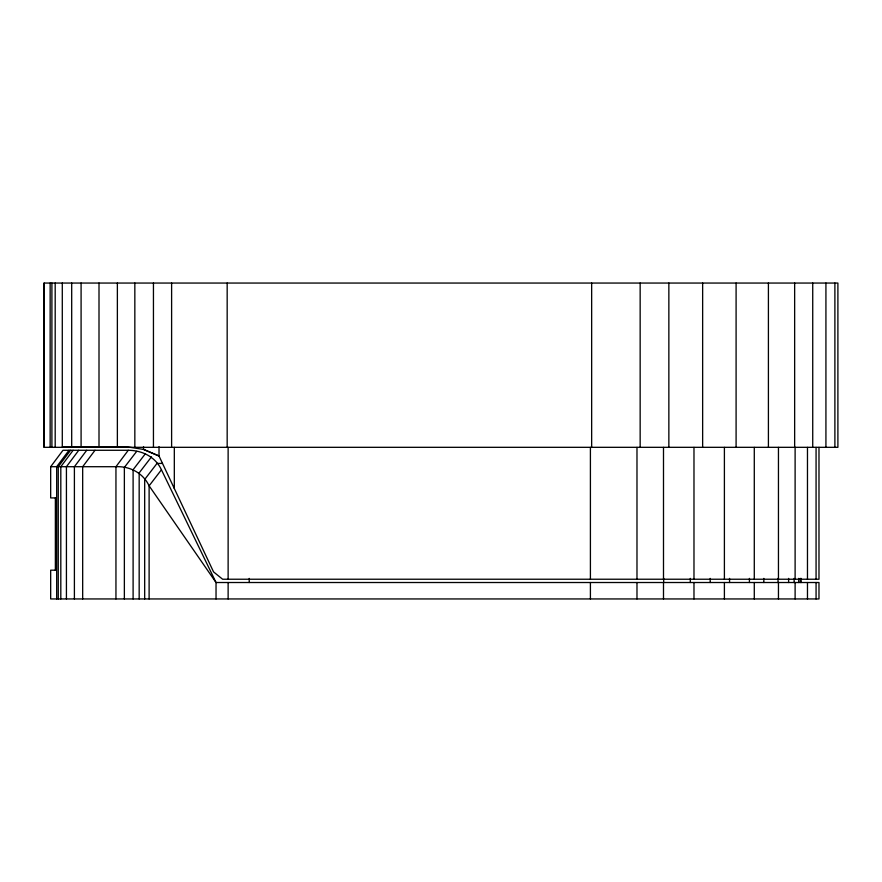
<?xml version="1.0" encoding="UTF-8"?>
<svg xmlns="http://www.w3.org/2000/svg" width="882" height="882" viewBox="0 0 882 882"><rect width="100%" height="100%" fill="white"/><g stroke="black" fill="none" stroke-linecap="round" stroke-linejoin="round"><path stroke-width="1.32" d="M44.1 447.317L44.1 283.056L837.9 283.056L837.9 447.317L44.1 447.317L44.1 283.056M56.117 497.922L50.671 497.922L50.671 466.71L62.986 450.283L128.265 450.283C142.234 450.371 155.342 456.788 161.439 469.786L216.035 582.517L216.035 598.944M68.994 450.283L56.68 466.71L56.68 598.944M70.571 450.283L58.256 466.71L58.256 598.944M73.129 450.283L60.814 466.71L60.814 598.944M78.741 450.283L66.426 466.71L66.426 598.944M86.723 450.283L74.397 466.71L74.397 598.944M95.002 450.283L82.676 466.71L82.676 598.944M128.265 450.283L115.95 466.71L115.95 598.944M136.677 451.375L124.362 467.416L124.362 598.944M145.431 453.668L133.105 469.709L133.105 598.944M151.484 456.854L139.169 472.895L139.169 598.944M161.439 469.786L149.113 485.828L149.113 598.944M62.986 447.02L128.265 447.02L143.568 449.423L159.014 455.994L213.554 571.9L222.617 579.231L818.981 579.231L818.981 447.383M162.442 463.425L157.007 463.425L144.681 479.466L144.681 598.944M50.671 466.71L115.95 466.71C129.985 466.06 143.016 472.995 149.113 485.828L216.035 582.517L818.981 582.517L818.981 598.944L50.671 598.944L50.671 570.191L56.15 570.191M834.89 283.056L834.89 447.317M825.927 283.056L825.927 447.317M816.071 447.383L816.071 579.231M816.071 582.517L816.071 598.944M812.73 283.056L812.73 447.317M807.471 447.383L807.471 579.231M807.471 582.517L807.471 598.944M801.154 578.405L801.154 582.517M800.338 578.405L800.338 582.517M798.695 578.405L798.695 582.517M795.112 447.383L795.112 579.231M795.112 582.517L795.112 598.944M794.649 283.056L794.649 447.317M794.142 578.405L794.142 582.517M788.618 578.405L788.618 582.517M778.453 447.383L778.453 579.231M778.453 582.517L778.453 598.944M778.045 578.405L778.045 582.517M768.409 283.056L768.409 447.317M763.834 578.405L763.834 582.517M754.286 447.383L754.286 579.231M754.286 582.517L754.286 598.944M749.424 578.405L749.424 582.517M736.095 283.056L736.095 447.317M729.557 578.405L729.557 582.517M724.398 447.383L724.398 579.231M724.398 582.517L724.398 598.944M710.197 578.405L710.197 582.517M702.645 283.056L702.645 447.317M693.98 447.383L693.98 579.231M693.98 582.517L693.98 598.944M690.297 578.405L690.297 582.517M668.854 283.056L668.854 447.317M663.683 578.405L663.683 582.517M663.496 447.383L663.496 579.231M663.496 582.517L663.496 598.944M640.156 283.056L640.156 447.317M636.98 447.383L636.98 579.231M636.98 582.517L636.98 598.944M591.657 283.056L591.657 447.317M590.411 447.383L590.411 579.231M590.411 582.517L590.411 598.944M249.22 578.405L249.22 582.517M228.129 447.383L228.129 579.231M228.129 582.517L228.129 598.944M227.17 283.056L227.17 447.317M174.316 447.35L174.316 488.496M171.615 283.056L171.615 447.317M159.014 446.656L159.014 455.994L143.568 449.423L143.568 446.744M153.446 283.056L153.446 447.317M134.836 283.056L134.836 447.317M117.372 283.056L117.372 447.317M99.004 283.056L99.004 447.317M81.089 283.056L81.089 447.317M71.696 283.056L71.696 447.317M62.291 283.056L62.291 447.317M55.368 497.922L55.368 570.191M55.191 283.056L55.191 447.317M51.906 283.056L51.906 447.317M50.153 283.056L50.153 447.317"/></g></svg>
